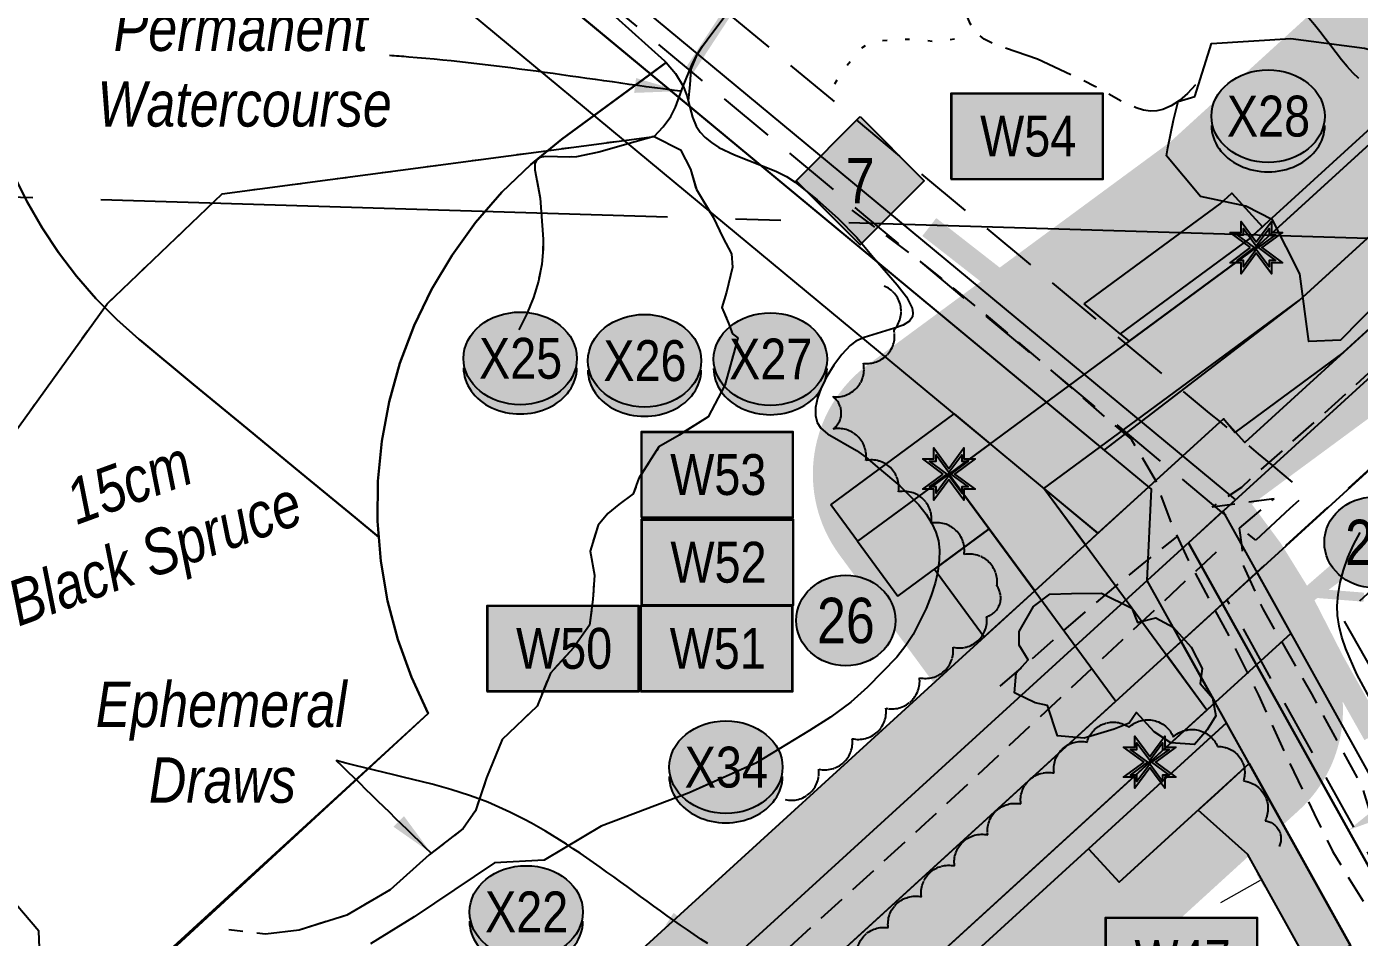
# Model space of a CAD drawing. Extents: x 355004 to 366534, y 6048595 to 6058688.
# Drawn here: x 359943.1 to 360236.9, y 6053470.9 to 6053671.5 of the extents above; entities that cross this region are included whole.
import ezdxf
from ezdxf.enums import TextEntityAlignment as Align

# ---------------------------------------------------------------- set-up
doc = ezdxf.new("R2010")
doc.units = 0
doc.header["$LTSCALE"] = 5
doc.header["$PDSIZE"] = 5
for name, pattern in [('0', [1, 1, 0]), ('foc-ACCESSROAD', [3.75, 2.5, -1.25]), ('foc-QUARTERLINE', [33, 25, -3, 2, -3]), ('foc-TOPO', [1, 0.2, -0.8]), ('foc-TOPO-ephemeral', [6.25, 3.125, -0.625, 0.625, -0.625, 0.625, -0.625]), ('foc-WHEELTRACKS', [2, 0.4, -1.6]), ('UG_PIPE', [1.875, 1.25, -0.625])]:
    doc.linetypes.add(name, pattern=pattern)
doc.layers.get('Defpoints').update_dxf_attribs({"color": 9})
doc.layers.add('AS-GENERAL', color=48, linetype='Continuous', lineweight=18)
doc.layers.add('C-RW-T', color=13, linetype='Continuous', lineweight=9)
for name, color, linetype in [('AS-PIPE-UG', 44, 'UG_PIPE'), ('AS-ROADS', 254, 'Continuous'), ('C-AR', 13, 'foc-ACCESSROAD'), ('C-RW', 13, 'Continuous'), ('L-MON', 1, 'Continuous'), ('L-QSEC', 8, 'foc-QUARTERLINE'), ('P-BORE', 7, 'Continuous'), ('P-BUFFER-H 30m', 51, 'Continuous'), ('P-CROSSINGS', 250, 'Continuous'), ('P-ELEVATION', 7, 'Continuous'), ('P-PROPOSED', 10, 'Continuous'), ('P-PROPOSED-H', 21, 'Continuous'), ('P-TEMP-BLOCKS', 250, 'Continuous'), ('P-TEMP-BLUE', 146, 'Continuous'), ('P-WORKAREA', 113, 'Continuous'), ('P-WORKAREA-H', 111, 'Continuous'), ('T-BUSH', 110, '0'), ('T-BUSH-T', 110, 'Continuous'), ('T-CREEK', 160, 'Continuous'), ('T-DRAW', 143, 'foc-TOPO-ephemeral'), ('T-LOW-AREA', 48, 'foc-TOPO'), ('T-WATER-P3', 160, 'foc-WHEELTRACKS'), ('T-WATER-T', 170, 'Continuous'), ('WETLAND', 143, 'Continuous'), ('WETLAND-T', 146, 'Continuous')]:
    doc.layers.add(name, color=color, linetype=linetype)
doc.layers.add('P-TEMP-BLUE-H', color=7, linetype='Continuous', true_color=0x99e6ff)
doc.styles.add('80', font='ARIALN.TTF', dxfattribs={"height": 10})
doc.styles.add('80CG', font='ARIALN.TTF', dxfattribs={"height": 10})
doc.styles.add('80L', font='ARIALN.TTF', dxfattribs={"height": 10})
doc.styles.add('80LS', font='ARIALNI.TTF', dxfattribs={"height": 10})
doc.styles.add('Crossing', font='ARIALN.TTF', dxfattribs={"height": 10})
doc.styles.add('foc-LtypeFont', font='ARIALN.TTF', dxfattribs={"height": 7.35})
doc.linetypes.add('foc-TOPO-flowdirection-NOLINE', pattern='A,0,[">",foc-LtypeFont,S=0.3,R=0,X=0,Y=-0.945],-20,[">",foc-LtypeFont,S=0.3,R=0,X=0,Y=-0.945],0', length=20)
doc.dimstyles.new('Compass 5 000', dxfattribs={"dimscale": 5, "dimtxt": 9, "dimasz": 2, "dimexe": 0.2, "dimexo": 0.0625, "dimgap": 0.5, "dimtad": 0, "dimtih": 1, "dimtoh": 1, "dimzin": 0, "dimdsep": 46, "dimtxsty": '80CG', "dimcen": 0.1, "dimse1": 1, "dimse2": 1, "dimclrd": 256, "dimclrt": 256, "dimaunit": 1, "dimadec": 4, "dimazin": 0, "dimtfac": 0.06, "dimtofl": 0, "dimtmove": 0, "dimatfit": 1, "dimfxl": 0.2, "dimtolj": 1, "dimtzin": 0, "dimlwd": -1, "dimarcsym": 0})

# ---------------------------------------------------------------- blocks, each defined once
blk = doc.blocks.new('*D414')
at = {"layer": 'C-RW-T', "transparency": 16777216}
for p, q in [((360243.25, 6053499.42), (360312.22, 6053538.58)), ((360312.22, 6053538.58), (360322.22, 6053538.58)), ((360215.02, 6053483.39), (360206.33, 6053478.45))]:
    blk.add_line(p, q, dxfattribs=at)
for points in [[(360242.43, 6053500.87), (360244.07, 6053497.97), (360234.55, 6053494.48)], [(360214.2, 6053484.84), (360215.85, 6053481.94), (360223.72, 6053488.33)]]:
    blk.add_solid(points, dxfattribs=at)
at = {"layer": 'Defpoints', "color": 0, "transparency": 16777216}
for p in [(360223.72, 6053488.33), (360252.38, 6053463.08), (360241.55, 6053456.93)]:
    blk.add_point(p, dxfattribs=at)
at = {"layer": 'C-RW-T', "transparency": 16777216, "insert": (360361.3, 6053538.58), "char_height": 10, "attachment_point": 5, "style": '80CG'}
blk.add_mtext('\\A1;CNRL\\P12.00 P/L R/W\\PPLA 091448', dxfattribs=at)
blk = doc.blocks.new('TEMP')
h = blk.add_hatch(color=255)
h.dxf.hatch_style = 1
h.paths.add_polyline_path([(0, 0.251), (-0.666, 1.152), (-0.666, 0.666), (-1.152, 0.666), (-0.251, 0), (-1.152, -0.666), (-0.666, -0.666), (-0.666, -1.152), (0, -0.251), (0.666, -1.152), (0.666, -0.666), (1.152, -0.666), (0.251, 0), (1.152, 0.666), (0.666, 0.666), (0.666, 1.152)])
h.paths.add_polyline_path([(0.566, 0.849), (0.566, 0.566), (0.849, 0.566), (0.083, 0), (0.849, -0.566), (0.566, -0.566), (0.566, -0.849), (0, -0.083), (-0.566, -0.849), (-0.566, -0.566), (-0.849, -0.566), (-0.083, 0), (-0.849, 0.566), (-0.566, 0.566), (-0.566, 0.849), (0, 0.083)], flags=16)
h = blk.add_hatch(color=1)
h.dxf.hatch_style = 1
h.paths.add_polyline_path([(0, 0.083), (-0.566, 0.849), (-0.566, 0.566), (-0.849, 0.566), (-0.083, 0), (-0.849, -0.566), (-0.566, -0.566), (-0.566, -0.849), (0, -0.083), (0.566, -0.849), (0.566, -0.566), (0.849, -0.566), (0.083, 0), (0.849, 0.566), (0.566, 0.566), (0.566, 0.849)])
at = {"color": 1}
for p, q in [((-0.083, 0), (0.083, 0)), ((0, 0.083), (0, -0.083))]:
    blk.add_line(p, q, dxfattribs=at)
at = {"color": 255, "flags": 128}
blk.add_lwpolyline([(-0.251, 0), (-1.152, 0.666), (-0.666, 0.666), (-0.666, 1.152), (0, 0.251), (0.666, 1.152), (0.666, 0.666), (1.152, 0.666), (0.251, 0), (1.152, -0.666), (0.666, -0.666), (0.666, -1.152), (0, -0.251), (-0.666, -1.152), (-0.666, -0.666), (-1.152, -0.666)], close=True, dxfattribs=at)
at = {"color": 1, "flags": 128}
blk.add_lwpolyline([(-0.083, 0), (-0.849, 0.566), (-0.566, 0.566), (-0.566, 0.849), (0, 0.083), (0.566, 0.849), (0.566, 0.566), (0.849, 0.566), (0.083, 0), (0.849, -0.566), (0.566, -0.566), (0.566, -0.849), (0, -0.083), (-0.566, -0.849), (-0.566, -0.566), (-0.849, -0.566)], close=True, dxfattribs=at)
blk = doc.blocks.new('Temp_Area5')
at = {"true_color": 0x99e6ff}
h = blk.add_hatch(color=141, dxfattribs=at)
h.dxf.hatch_style = 1
h.paths.add_polyline_path([(-16.83, -9.44), (16.33, -9.44), (16.33, 9.05), (-16.83, 9.05)])
at = {"color": 250}
for points in [[(-17.03, -9.64), (16.53, -9.64), (16.53, 9.25), (-17.03, 9.25)], [(-16.93, -9.54), (16.43, -9.54), (16.43, 9.15), (-16.93, 9.15)]]:
    blk.add_lwpolyline(points, close=True, dxfattribs=at)
at = {"color": 250, "style": '80L'}
blk.add_attdef('TEMPORARY', text='', height=9, dxfattribs=at).set_placement((0, -0.15), align=Align.MIDDLE_CENTER)
blk = doc.blocks.new('xing2')
h = blk.add_hatch(color=50)
h.dxf.hatch_style = 1
edge = h.paths.add_edge_path()
edge.add_ellipse((0, 0), major_axis=(-12.5, 0), ratio=0.816297, start_angle=0, end_angle=360)
h = blk.add_hatch(color=250)
h.dxf.hatch_style = 1
edge = h.paths.add_edge_path()
edge.add_ellipse((0, -2.05), major_axis=(-12.5, 0), ratio=0.816297, start_angle=0, end_angle=180)
edge.add_line((12.5, -2.05), (12.5, 0))
edge.add_ellipse((0, 0), major_axis=(-12.5, 0), ratio=0.816297, start_angle=0, end_angle=180, ccw=False)
edge.add_line((-12.5, 0), (-12.5, -2.05))
at = {"color": 250}
blk.add_ellipse((0, 0), major_axis=(-12.5, 0), ratio=0.816297, dxfattribs=at)
blk.add_ellipse((0, -2.05), major_axis=(-12.5, 0), ratio=0.816297, start_param=0, end_param=3.141593, dxfattribs=at)
at = {"color": 250, "style": 'Crossing'}
blk.add_attdef('CROSSING', text='', height=9, dxfattribs=at).set_placement((0.09, 0.02), align=Align.MIDDLE_CENTER)
at = {"color": 250, "style": 'Crossing', "flags": 1}
for tag, p in [('OWNER', (0.09, -12.49)), ('DESCRIPTION', (0.09, -25.77)), ('LOCATION', (0.09, -39.3)), ('DWG_REF', (0.09, -52.84))]:
    blk.add_attdef(tag, text='', height=9, dxfattribs=at).set_placement(p, align=Align.MIDDLE_CENTER)
blk = doc.blocks.new('*U557')
at = {"layer": 'P-ELEVATION'}
h = blk.add_hatch(color=111, dxfattribs=at)
h.dxf.hatch_style = 1
edge = h.paths.add_edge_path()
edge.add_ellipse((0, 0), major_axis=(-10.94, 0), ratio=0.913794, start_angle=0, end_angle=360)
at = {"layer": 'P-ELEVATION', "color": 7, "flags": 128}
blk.add_lwpolyline([(0, 0, 5, 0, 0), (-47.54, -38.05, 0, 0, 0)], format="xyseb", dxfattribs=at)
at = {"layer": 'P-ELEVATION', "color": 7}
blk.add_ellipse((0, 0), major_axis=(-10.94, 0), ratio=0.913794, dxfattribs=at)
at = {"layer": 'P-ELEVATION', "style": '80'}
blk.add_attdef('BEND', text='', height=10, dxfattribs=at).set_placement((0, 0), align=Align.MIDDLE_CENTER)
blk = doc.blocks.new('*U558')
at = {"layer": 'P-ELEVATION'}
h = blk.add_hatch(color=111, dxfattribs=at)
h.dxf.hatch_style = 1
edge = h.paths.add_edge_path()
edge.add_ellipse((0, 0), major_axis=(-10.94, 0), ratio=0.913794, start_angle=0, end_angle=360)
at = {"layer": 'P-ELEVATION', "color": 7, "flags": 128}
blk.add_lwpolyline([(0, 0, 5, 0, 0), (32.71, 31.06, 0, 0, 0)], format="xyseb", dxfattribs=at)
at = {"layer": 'P-ELEVATION', "color": 7}
blk.add_ellipse((0, 0), major_axis=(-10.94, 0), ratio=0.913794, dxfattribs=at)
at = {"layer": 'P-ELEVATION', "style": '80'}
blk.add_attdef('BEND', text='', height=10, dxfattribs=at).set_placement((0, 0), align=Align.MIDDLE_CENTER)
blk = doc.blocks.new('30M BUFFER DISP')
h = blk.add_hatch(color=70)
h.dxf.hatch_style = 1
h.paths.add_polyline_path([(0, 14.14), (14.14, 0), (0, -14.14), (-14.14, 0)])
blk.add_lwpolyline([(0, 14.14), (14.14, 0), (0, -14.14), (-14.14, 0)], close=True)
at = {"color": 235, "style": '80L'}
blk.add_attdef('DISURBANCE', text='', height=10, dxfattribs=at).set_placement((0, 0), align=Align.MIDDLE_CENTER)

msp = doc.modelspace()

# ---------------------------------------------------------------- hatches: boundary and pattern name
at = {"layer": 'P-BUFFER-H 30m'}
h = msp.add_hatch(color=256, dxfattribs=at)
h.dxf.hatch_style = 1
edge = h.paths.add_edge_path()
edge.add_line((360143.069, 6053526.88), (359951.046, 6053351.793))
edge.add_arc((359971.252, 6053329.632), 29.99, 132.35869, 161.1167)
edge.add_line((359942.876, 6053339.338), (359937.321, 6053323.097))
edge.add_line((359937.321, 6053323.097), (359592.181, 6053011.569))
edge.add_arc((359612.275, 6052989.307), 29.99, 132.06976, 183.19753)
edge.add_line((359582.332, 6052987.634), (359599.322, 6052683.515))
edge.add_line((359599.322, 6052683.515), (359596.231, 6052667.301))
edge.add_line((359596.231, 6052667.301), (359570.103, 6052530.209))
edge.add_line((359570.103, 6052530.209), (359561.718, 6052512.862))
edge.add_arc((359588.718, 6052499.81), 29.99, 154.2, 169.19794)
edge.add_line((359559.26, 6052505.431), (359520.794, 6052303.826))
edge.add_line((359520.794, 6052303.826), (359488.527, 6052200.413))
edge.add_arc((359517.156, 6052191.48), 29.99, 162.67106, 207.67106)
edge.add_line((359490.596, 6052177.553), (359491.392, 6052176.034))
edge.add_line((359491.392, 6052176.034), (359484.801, 6052154.909))
edge.add_line((359484.801, 6052154.909), (359480.575, 6052144.748))
edge.add_arc((359508.266, 6052133.232), 29.99, 157.4183, 162.05011)
edge.add_line((359479.736, 6052142.475), (359459.107, 6052078.797))
edge.add_line((359459.107, 6052078.797), (359420.237, 6052091.39))
edge.add_arc((359410.994, 6052062.859), 29.99, 72.05011, 109.95102)
edge.add_line((359400.761, 6052091.049), (359345.133, 6052070.856))
edge.add_arc((359355.366, 6052042.666), 29.99, 109.95102, 125.22263)
edge.add_line((359338.069, 6052067.165), (359259.654, 6052011.803))
edge.add_arc((359276.951, 6051987.304), 29.99, 125.22263, 137.4931)
edge.add_line((359254.842, 6052007.568), (359223.901, 6051973.809))
edge.add_line((359223.901, 6051973.809), (359143.115, 6051914.277))
edge.add_line((359143.115, 6051914.277), (359101.159, 6051900.867))
edge.add_line((359101.159, 6051900.867), (358953.961, 6051913.11))
edge.add_arc((358951.475, 6051883.223), 29.99, 85.24557, 90.55285)
edge.add_line((358951.186, 6051913.212), (358748.976, 6051911.26))
edge.add_line((358748.976, 6051911.26), (358742.176, 6051911.807))
edge.add_arc((358739.773, 6051881.913), 29.99, 85.40459, 85.5615)
edge.add_line((358742.094, 6051911.813), (358649.737, 6051918.982))
edge.add_line((358649.737, 6051918.982), (358486.278, 6051962.477))
edge.add_arc((358478.567, 6051933.495), 29.99, 75.0996, 88.59876)
edge.add_line((358479.3, 6051963.476), (358398.838, 6051965.444))
edge.add_arc((358398.105, 6051935.463), 29.99, 88.59876, 95.08604)
edge.add_line((358395.446, 6051965.335), (358160.468, 6051944.422))
edge.add_arc((358163.127, 6051914.55), 29.99, 95.08604, 105.50396)
edge.add_line((358155.111, 6051943.448), (358058.797, 6051916.731))
edge.add_arc((358066.813, 6051887.832), 29.99, 105.50396, 177.63192)
edge.add_line((358036.849, 6051889.071), (358035.733, 6051862.096))
edge.add_line((358035.733, 6051862.096), (357976.043, 6051864.565))
edge.add_arc((357974.804, 6051834.601), 29.99, 87.63192, 101.513)
edge.add_line((357968.818, 6051863.987), (357901.161, 6051850.206))
edge.add_arc((357907.147, 6051820.82), 29.99, 101.513, 115.72007)
edge.add_line((357894.132, 6051847.838), (357813.556, 6051809.025))
edge.add_arc((357826.571, 6051782.007), 29.99, 115.72007, 124.69389)
edge.add_line((357809.501, 6051806.664), (357673.279, 6051712.361))
edge.add_line((357673.279, 6051712.361), (357603.77, 6051671.451))
edge.add_line((357603.77, 6051671.451), (357573.233, 6051723.335))
edge.add_arc((357547.387, 6051708.123), 29.99, 30.4797, 124.6658)
edge.add_line((357530.329, 6051732.79), (357511.695, 6051719.903))
edge.add_line((357511.695, 6051719.903), (357462.202, 6051691.819))
edge.add_arc((357477.003, 6051665.736), 29.99, 119.57234, 284.12419)
edge.add_line((357484.321, 6051636.653), (357530.426, 6051648.254))
edge.add_line((357530.426, 6051648.254), (357561.974, 6051594.652))
edge.add_arc((357587.82, 6051609.864), 29.99, 210.4797, 300.4797)
edge.add_line((357603.032, 6051584.019), (357712.735, 6051648.587))
edge.add_arc((357697.523, 6051674.432), 29.99, 300.4797, 304.69389)
edge.add_line((357714.594, 6051649.775), (357849.274, 6051743.01))
edge.add_line((357849.274, 6051743.01), (357921.618, 6051777.859))
edge.add_line((357921.618, 6051777.859), (357978.416, 6051789.428))
edge.add_line((357978.416, 6051789.428), (358077.582, 6051785.327))
edge.add_arc((358078.821, 6051815.291), 29.99, 267.63192, 357.63192)
edge.add_line((358108.785, 6051814.052), (358110.406, 6051853.241))
edge.add_line((358110.406, 6051853.241), (358171.2, 6051870.106))
edge.add_line((358171.2, 6051870.106), (358399.554, 6051890.429))
edge.add_line((358399.554, 6051890.429), (358472.144, 6051888.654))
edge.add_line((358472.144, 6051888.654), (358634.438, 6051845.469))
edge.add_arc((358642.15, 6051874.451), 29.99, 255.0996, 265.5615)
edge.add_line((358639.829, 6051844.551), (358736.23, 6051837.068))
edge.add_line((358736.23, 6051837.068), (358744.985, 6051836.364))
edge.add_arc((358747.388, 6051866.258), 29.99, 265.40459, 270.55285)
edge.add_line((358747.677, 6051836.269), (358949.824, 6051838.22))
edge.add_line((358949.824, 6051838.22), (359103.853, 6051825.409))
edge.add_arc((359106.339, 6051855.296), 29.99, 265.24557, 287.72493)
edge.add_line((359115.469, 6051826.73), (359172.981, 6051845.112))
edge.add_arc((359163.851, 6051873.678), 29.99, 287.72493, 306.38676)
edge.add_line((359181.642, 6051849.535), (359271.899, 6051916.046))
edge.add_arc((359254.108, 6051940.189), 29.99, 306.38676, 317.4931)
edge.add_line((359276.216, 6051919.925), (359306.846, 6051953.344))
edge.add_line((359306.846, 6051953.344), (359376.384, 6052002.439))
edge.add_line((359376.384, 6052002.439), (359411.825, 6052015.304))
edge.add_line((359411.825, 6052015.304), (359478.796, 6051993.608))
edge.add_arc((359488.039, 6052022.138), 29.99, 252.05011, 342.05011)
edge.add_line((359516.569, 6052012.896), (359550.5, 6052117.638))
edge.add_line((359550.5, 6052117.638), (359554.82, 6052128.024))
edge.add_arc((359527.129, 6052139.541), 29.99, 337.4183, 342.67106)
edge.add_line((359555.758, 6052130.608), (359568.514, 6052171.49))
edge.add_arc((359539.885, 6052180.422), 29.99, 342.67106, 387.67106)
edge.add_line((359566.445, 6052194.35), (359565.649, 6052195.869))
edge.add_line((359565.649, 6052195.869), (359593.13, 6052283.943))
edge.add_arc((359564.501, 6052292.876), 29.99, 342.67106, 349.19794)
edge.add_line((359593.96, 6052287.255), (359631.796, 6052485.562))
edge.add_line((359631.796, 6052485.562), (359640.184, 6052502.913))
edge.add_arc((359613.183, 6052515.965), 29.99, 334.2, 349.20943)
edge.add_line((359642.643, 6052510.35), (359669.874, 6052653.229))
edge.add_line((359669.874, 6052653.229), (359681.365, 6052713.523))
edge.add_arc((359651.906, 6052719.138), 29.99, 349.20943, 410.11223)
edge.add_line((359671.138, 6052742.149), (359658.39, 6052970.331))
edge.add_line((359658.39, 6052970.331), (359996.208, 6053275.249))
edge.add_arc((359976.113, 6053297.512), 29.99, 312.06976, 341.1167)
edge.add_line((360004.489, 6053287.806), (360010.084, 6053304.161))
edge.add_line((360010.084, 6053304.161), (360223.514, 6053498.768))
edge.add_arc((360203.308, 6053520.929), 29.99, 312.35869, 396.35577)
edge.add_line((360227.46, 6053538.707), (360209.308, 6053563.367))
edge.add_line((360209.308, 6053563.367), (360241.485, 6053587.052))
edge.add_arc((360223.707, 6053611.204), 29.99, 306.35577, 312.36171)
edge.add_line((360243.915, 6053589.044), (360505.067, 6053827.19))
edge.add_line((360505.067, 6053827.19), (360518.528, 6053824.518))
edge.add_arc((360524.366, 6053853.934), 29.99, 258.77433, 299.11471)
edge.add_line((360538.958, 6053827.734), (360729.478, 6053933.84))
edge.add_line((360729.478, 6053933.84), (360791.055, 6053933.884))
edge.add_line((360791.055, 6053933.884), (361006.084, 6053896.718))
edge.add_arc((361011.192, 6053926.27), 29.99, 260.19377, 265.12042)
edge.add_line((361008.641, 6053896.389), (361094.666, 6053889.044))
edge.add_arc((361097.217, 6053918.926), 29.99, 265.12042, 286.95932)
edge.add_line((361105.965, 6053890.24), (361126.143, 6053896.393))
edge.add_line((361126.143, 6053896.393), (361168.273, 6053892.797))
edge.add_arc((361170.824, 6053922.678), 29.99, 265.12042, 320.52817)
edge.add_line((361193.974, 6053903.613), (361197.832, 6053908.297))
edge.add_arc((361174.681, 6053927.362), 29.99, 320.52817, 445.12042)
edge.add_line((361177.232, 6053957.243), (361016.947, 6053970.927))
edge.add_line((361016.947, 6053970.927), (360800.006, 6054008.424))
edge.add_arc((360794.898, 6053978.872), 29.99, 80.19377, 90.0412)
edge.add_line((360794.876, 6054008.862), (360717.759, 6054008.806))
edge.add_arc((360717.781, 6053978.816), 29.99, 90.0412, 119.11471)
edge.add_line((360703.189, 6054005.017), (360516.915, 6053901.276))
edge.add_line((360516.915, 6053901.276), (360497.38, 6053905.153))
edge.add_arc((360491.542, 6053875.736), 29.99, 78.77433, 132.36171)
edge.add_line((360471.335, 6053897.896), (360195.14, 6053646.034))
edge.add_line((360195.14, 6053646.034), (360128.635, 6053597.081))
edge.add_arc((360146.413, 6053572.929), 29.99, 126.35577, 216.35577)
edge.add_line((360122.26, 6053555.151), (360143.069, 6053526.88))
at = {"layer": 'P-PROPOSED-H'}
h = msp.add_hatch(color=256, dxfattribs=at)
h.dxf.hatch_style = 1
h.paths.add_polyline_path([(360183.228, 6053522.913), (359971.252, 6053329.632), (359963.183, 6053306.04), (359612.275, 6052989.307), (359629.47, 6052681.514), (359625.691, 6052661.687), (359598.823, 6052520.713), (359588.718, 6052499.81), (359549.932, 6052296.526), (359517.156, 6052191.48), (359523.721, 6052178.96), (359513.02, 6052144.664), (359508.266, 6052133.232), (359478.395, 6052041.025), (359410.994, 6052062.859), (359355.366, 6052042.666), (359276.951, 6051987.304), (359244.039, 6051951.396), (359156.939, 6051887.211), (359104.612, 6051870.486), (358951.475, 6051883.223), (358747.917, 6051881.259), (358739.773, 6051881.913), (358644.679, 6051889.295), (358478.567, 6051933.495), (358398.105, 6051935.463), (358163.127, 6051914.55), (358066.813, 6051887.832), (358064.458, 6051830.893), (357974.804, 6051834.601), (357907.147, 6051820.82), (357826.571, 6051782.007), (357689.442, 6051687.075), (357593.137, 6051630.393), (357547.387, 6051708.123), (357527.656, 6051694.479), (357477.003, 6051665.736), (357528.584, 6051678.715), (357542.475, 6051686.907), (357587.82, 6051609.864), (357697.523, 6051674.432), (357834.139, 6051769.008), (357911.97, 6051806.499), (357976.008, 6051819.543), (358078.821, 6051815.291), (358081.344, 6051876.302), (358165.818, 6051899.735), (358398.588, 6051920.452), (358476.426, 6051918.548), (358642.15, 6051874.451), (358738.592, 6051866.965), (358747.388, 6051866.258), (358950.925, 6051868.222), (359106.339, 6051855.296), (359163.851, 6051873.678), (359254.108, 6051940.189), (359286.916, 6051975.984), (359362.372, 6052029.257), (359411.271, 6052047.008), (359488.039, 6052022.138), (359522.344, 6052128.034), (359527.129, 6052139.541), (359539.885, 6052180.422), (359533.32, 6052192.943), (359564.501, 6052292.876), (359603.077, 6052495.061), (359613.183, 6052515.965), (359640.414, 6052658.844), (359651.906, 6052719.138), (359642.024, 6052725.618), (359627.647, 6052982.982), (359976.113, 6053297.512), (359984.196, 6053321.142), (360203.308, 6053520.929), (360167.378, 6053569.742), (360223.707, 6053611.204), (360496.051, 6053859.554), (360524.366, 6053853.934), (360721.68, 6053963.824), (360793.617, 6053963.876), (361011.192, 6053926.27), (361097.217, 6053918.926), (361122.929, 6053926.767), (361170.824, 6053922.678), (361174.681, 6053927.362), (361013.11, 6053941.156), (360794.898, 6053978.872), (360717.781, 6053978.816), (360521.883, 6053869.715), (360491.542, 6053875.736), (360214.185, 6053622.814), (360146.413, 6053572.929)])
at = {"layer": 'P-TEMP-BLUE-H'}
h = msp.add_hatch(color=256, dxfattribs=at)
h.dxf.hatch_style = 1
h.paths.add_polyline_path([(360186.178, 6053602.199), (360214.185, 6053622.814), (360491.542, 6053875.736), (360521.883, 6053869.715), (360717.781, 6053978.816), (360794.898, 6053978.872), (361013.11, 6053941.156), (361091.236, 6053934.486), (361091.312, 6053936.988), (361013.43, 6053943.636), (360795.111, 6053981.371), (360717.131, 6053981.315), (360521.469, 6053872.345), (360490.791, 6053878.434), (360212.598, 6053624.749), (360184.195, 6053603.843)])
h = msp.add_hatch(color=256, dxfattribs=at)
h.dxf.hatch_style = 1
h.paths.add_polyline_path([(360176.262, 6053610.416), (360206.249, 6053632.489), (360208.789, 6053634.805), (360215.524, 6053627.418), (360212.598, 6053624.749), (360184.195, 6053603.843)])
h = msp.add_hatch(color=256, dxfattribs=at)
h.dxf.hatch_style = 1
h.paths.add_polyline_path([(360120.36, 6053566.165), (360147.546, 6053586.176), (360155.479, 6053579.602), (360126.286, 6053558.114)])
h = msp.add_hatch(color=256, dxfattribs=at)
h.dxf.hatch_style = 1
h.paths.add_polyline_path([(360135.175, 6053546.038), (360155.302, 6053560.853), (360146.413, 6053572.929), (360126.286, 6053558.114)])
h = msp.add_hatch(color=256, dxfattribs=at)
h.dxf.hatch_style = 1
h.paths.add_polyline_path([(360167.378, 6053569.742), (360179.285, 6053559.893), (360176.504, 6053557.343)])
h = msp.add_hatch(color=256, dxfattribs=at)
h.dxf.hatch_style = 1
h.paths.add_polyline_path([(360154.219, 6053537.028), (360165.361, 6053547.186), (360155.302, 6053560.853), (360143.225, 6053551.964)])
h = msp.add_hatch(color=256, dxfattribs=at)
h.dxf.hatch_style = 1
h.paths.add_polyline_path([(360203.308, 6053520.929), (360194.37, 6053533.071), (360197.633, 6053536.047), (360205.126, 6053522.586)])
h = msp.add_hatch(color=256, dxfattribs=at)
h.dxf.hatch_style = 1
h.paths.add_polyline_path([(359955.224, 6053271.924), (359980.424, 6053294.669), (359988.511, 6053318.311), (360207.623, 6053518.099), (360205.126, 6053522.586), (359984.196, 6053321.142), (359976.113, 6053297.512), (359951.875, 6053275.634)])
h = msp.add_hatch(color=256, dxfattribs=at)
h.dxf.hatch_style = 1
h.paths.add_polyline_path([(360177.205, 6053490.364), (360183.941, 6053482.977), (360212.618, 6053509.125), (360207.623, 6053518.099)], flags=17)
h = msp.add_hatch(color=256, dxfattribs=at)
h.dxf.hatch_style = 1
h.paths.add_polyline_path([(360234.937, 6053469.03), (360226.203, 6053464.168), (360212.322, 6053489.104), (360201.336, 6053498.838), (360205.029, 6053502.206), (360212.618, 6053509.125)])
at = {"layer": 'P-WORKAREA-H'}
h = msp.add_hatch(color=256, dxfattribs=at)
h.dxf.hatch_style = 1
h.paths.add_polyline_path([(360197.633, 6053536.047), (360214.329, 6053551.27), (360221.821, 6053537.811), (360205.126, 6053522.586)])

# ---------------------------------------------------------------- linework, layer by layer
at = {"layer": 'AS-GENERAL', "const_width": 1.999, "flags": 128}
for points in [[(360097.497, 6053674.497), (360089.264, 6053661.942)], [(360214.701, 6053547.648), (360237.899, 6053545.8)]]:
    msp.add_lwpolyline(points, dxfattribs=at)
at = {"layer": 'AS-PIPE-UG', "flags": 128}
for points in [[(360210.484, 6053561.009), (360218.115, 6053567.479), (360204.431, 6053565.619), (360210.964, 6053570.068), (360231.606, 6053588.482), (360243.128, 6053598.948), (360292.447, 6053642.846), (360342.341, 6053688.491), (360372.2, 6053715.513), (360440.418, 6053777.85), (360476.711, 6053812.601), (360491.192, 6053827.592), (360498.106, 6053831.627), (360503.668, 6053834.022), (360512.867, 6053834.864), (360524.507, 6053835.272), (360529.475, 6053835.791), (360536.537, 6053836.435), (360544.587, 6053839.138), (360589.733, 6053863.475), (360638.263, 6053890.034), (360700.223, 6053925.966), (360721.967, 6053937.032), (360725.342, 6053938.611), (360733.595, 6053940.869), (360745.211, 6053942.035), (360767.912, 6053942.661), (360787.389, 6053942.117), (360791.573, 6053941.735), (360795.612, 6053941.051), (360801.819, 6053939.974), (360846.183, 6053930.825), (360927.787, 6053916.567), (360985.763, 6053906.209), (361007.076, 6053903.226), (361084.125, 6053896.597), (361092.295, 6053897.274), (361101.326, 6053899.502), (361110.755, 6053902.779), (361117.878, 6053905.575), (361127.556, 6053906.352), (361139.066, 6053905.706), (361153.628, 6053904.313), (361159.887, 6053903.784)], [(360124.996, 6053631.083), (360139.988, 6053619.885), (360154.589, 6053608.009), (360168.066, 6053596.559), (360173.844, 6053591.573), (360181.203, 6053585.127), (360186.608, 6053580.582), (360191.919, 6053571.652), (360195.174, 6053562.68), (360199.159, 6053553.969), (360208.727, 6053536.133), (360214.644, 6053524.212), (360220.618, 6053511.153), (360226.958, 6053498.034), (360230.984, 6053489.86), (360240.373, 6053474.464), (360246.912, 6053463.665), (360253.606, 6053452.198), (360237.537, 6053504.07), (360226.407, 6053524.48), (360215.689, 6053543.22), (360211.442, 6053552.611), (360211.08, 6053556.81), (360210.484, 6053561.009)], [(360157.695, 6053526.194), (360166.735, 6053533.941), (360172.294, 6053538.897), (360178.231, 6053544.051), (360188.183, 6053552.352), (360196.936, 6053559.344)], [(360205.355, 6053555.685), (360184.604, 6053536.319), (360141.208, 6053495.896), (360103.687, 6053461.822), (360044.175, 6053406.814), (360000.163, 6053367.285), (359954.182, 6053324.772), (359928.184, 6053302.565)]]:
    msp.add_lwpolyline(points, dxfattribs=at)
at = {"layer": 'AS-ROADS', "const_width": 5, "flags": 128}
msp.add_lwpolyline([(360142.091, 6053627.353), (360165.219, 6053609.333), (360192.824, 6053585.192), (360207.622, 6053569.612), (360217.535, 6053556.241), (360223.192, 6053547.102), (360231.172, 6053531.529), (360240.209, 6053515.535)], dxfattribs=at)
at = {"layer": 'C-AR', "flags": 128}
for points in [[(360790.249, 6053926.314), (361006.155, 6053888.884), (361090.189, 6053881.237), (361090.007, 6053875.231), (361088.788, 6053861.288), (361003.744, 6053868.717), (360788.664, 6053905.892), (360736.756, 6053905.854), (360636.08, 6053849.793), (360605.374, 6053832.695), (360533.969, 6053792.917), (360513.482, 6053796.983), (360321.975, 6053622.359), (360240.419, 6053548.103), (360233.057, 6053541.373), (360313.75, 6053398.831), (360267.988, 6053357.315), (360258.455, 6053371.835), (360256.88, 6053374.235), (360286.201, 6053400.836), (360288.427, 6053402.855), (360287.095, 6053405.198), (360277.892, 6053419.258), (360210.439, 6053540.452), (360207.726, 6053545.241), (360213.133, 6053550.218), (360215.258, 6053552.173), (360287.951, 6053618.673), (360507.471, 6053818.559), (360530.658, 6053813.957), (360606.091, 6053855.981), (360636.796, 6053873.077), (360731.446, 6053926.158), (360790.249, 6053926.314)], [(360221.611, 6053565.302), (360214.063, 6053558.356), (360208.094, 6053563.311), (360206.62, 6053564.533), (360194.979, 6053574.197), (360128.119, 6053629.687), (360047.451, 6053696.653), (360040.454, 6053837.336), (360043.344, 6053837.5), (360055.43, 6053838.189), (360062.054, 6053704.032), (360152.47, 6053628.945), (360203.822, 6053586.311), (360206.227, 6053584.432), (360211.635, 6053579.902), (360214.622, 6053577.4), (360217.809, 6053574.73), (360219.371, 6053573.423), (360225.192, 6053568.598), (360221.611, 6053565.302)]]:
    msp.add_lwpolyline(points, close=True, dxfattribs=at)
at = {"layer": 'C-RW'}
for points in [[(359702.492, 6053899.705), (359801.668, 6053872.611), (359941.004, 6053834.547), (359941.259, 6053830.074), (360034.033, 6053835.342), (360041.062, 6053693.927), (360180.675, 6053578.201), (360223.637, 6053611.157), (360496.051, 6053859.554), (360524.366, 6053853.934), (360721.68, 6053963.824)], [(360725.579, 6053948.832), (360526.85, 6053838.154), (360500.559, 6053843.372), (360233.277, 6053599.626), (360209.459, 6053582.08), (360206.925, 6053585.075), (360190.456, 6053570.063), (360179.285, 6053559.893), (360156.589, 6053578.688), (360097.039, 6053628.05), (360026.945, 6053686.152), (360019.346, 6053819.025), (359938.969, 6053814.427), (359801.033, 6053852.098), (359701.857, 6053879.184)], [(359617.411, 6052682.314), (359599.978, 6052994.367), (359955.145, 6053314.945), (360507.472, 6053818.559), (360530.658, 6053813.957), (360731.557, 6053925.844), (360790.372, 6053925.886), (361006.333, 6053888.559), (361177.749, 6053873.925), (361179.032, 6053888.865), (361008.251, 6053903.445), (360791.653, 6053940.882), (360727.658, 6053940.836), (360528.175, 6053829.738), (360502.963, 6053834.741), (360190.149, 6053549.491), (359945.084, 6053326.092), (359584.606, 6053000.692), (359602.336, 6052683.315)]]:
    msp.add_lwpolyline(points, dxfattribs=at)
at = {"layer": 'C-RW', "flags": 128}
msp.add_lwpolyline([(360725.579, 6053948.832), (360526.85, 6053838.154), (360500.559, 6053843.372), (360211.635, 6053579.902), (360206.922, 6053585.072), (360190.469, 6053570.074), (359935.007, 6053337.196), (359926.132, 6053329.185), (359936.179, 6053318.054), (359946.24, 6053306.907), (359599.978, 6052994.367), (359617.411, 6052682.314)], dxfattribs=at)
for points in [[(360209.593, 6053567.216), (360199.256, 6053557.794), (360276.889, 6053418.328), (360273.872, 6053403.558), (360248.048, 6053382.471), (360206.88, 6053326.212), (360197.199, 6053333.296), (360239.272, 6053390.793), (360262.974, 6053410.147), (360264.247, 6053416.376), (360190.149, 6053549.491), (360191.082, 6053569.573), (360041.294, 6053693.699), (360033.142, 6053836.489), (359990.429, 6053896.09), (359998.555, 6053901.913), (360042.957, 6053839.954), (360051.026, 6053698.617)], [(360199.256, 6053557.794), (360206.846, 6053564.713), (360287.425, 6053419.955), (360282.953, 6053398.068), (360255.36, 6053375.536), (360214.947, 6053320.309), (360206.88, 6053326.212), (360248.048, 6053382.471), (360273.872, 6053403.558), (360276.889, 6053418.328)]]:
    msp.add_lwpolyline(points, close=True, dxfattribs=at)
at = {"layer": 'L-QSEC'}
msp.add_line((359794.524, 6053638.421), (360598.067, 6053613.952), dxfattribs=at)
at = {"layer": 'P-PROPOSED', "flags": 128}
for points in [[(360717.781, 6053978.816), (360521.883, 6053869.715), (360491.542, 6053875.736), (360214.185, 6053622.814), (360146.413, 6053572.929), (360183.228, 6053522.913), (360183.228, 6053522.913), (359971.252, 6053329.632), (359963.183, 6053306.04), (359612.275, 6052989.307), (359629.47, 6052681.514)], [(359642.024, 6052725.618), (359627.647, 6052982.982), (359976.113, 6053297.512), (359984.196, 6053321.142), (360203.308, 6053520.929), (360167.378, 6053569.742), (360223.707, 6053611.204), (360496.051, 6053859.554), (360524.366, 6053853.934), (360721.68, 6053963.824)]]:
    msp.add_lwpolyline(points, dxfattribs=at)
at = {"layer": 'P-TEMP-BLUE', "flags": 128}
for points in [[(360186.178, 6053602.199), (360214.185, 6053622.814), (360491.542, 6053875.736), (360521.883, 6053869.715), (360717.781, 6053978.816), (360794.898, 6053978.872), (361013.11, 6053941.156), (361091.236, 6053934.486), (361091.312, 6053936.988), (361013.43, 6053943.636), (360795.111, 6053981.371), (360717.131, 6053981.315), (360521.469, 6053872.345), (360490.791, 6053878.434), (360212.598, 6053624.749), (360184.195, 6053603.843)], [(360176.262, 6053610.416), (360206.249, 6053632.489), (360208.789, 6053634.805), (360215.524, 6053627.418), (360212.598, 6053624.749), (360184.195, 6053603.843)], [(360120.36, 6053566.165), (360147.546, 6053586.176), (360155.479, 6053579.602), (360126.286, 6053558.114)], [(360135.175, 6053546.038), (360155.302, 6053560.853), (360146.413, 6053572.929), (360126.286, 6053558.114)], [(360167.378, 6053569.742), (360179.285, 6053559.893), (360176.504, 6053557.343)], [(360154.219, 6053537.028), (360165.361, 6053547.186), (360155.302, 6053560.853), (360143.225, 6053551.964)], [(360203.308, 6053520.929), (360203.308, 6053520.929), (360194.37, 6053533.071), (360197.633, 6053536.047), (360205.126, 6053522.586)], [(359955.224, 6053271.924), (359980.424, 6053294.669), (359988.511, 6053318.311), (360207.623, 6053518.099), (360205.126, 6053522.586), (359984.196, 6053321.142), (359976.113, 6053297.512), (359951.875, 6053275.634)], [(360177.205, 6053490.364), (360183.941, 6053482.977), (360212.618, 6053509.125), (360207.623, 6053518.099)], [(360234.937, 6053469.03), (360226.203, 6053464.168), (360212.322, 6053489.104), (360201.336, 6053498.838), (360205.029, 6053502.206), (360212.618, 6053509.125)]]:
    msp.add_lwpolyline(points, close=True, dxfattribs=at)
msp.add_lwpolyline([(360205.029, 6053502.206), (360201.336, 6053498.838)], dxfattribs=at)
at = {"layer": 'P-WORKAREA', "flags": 128}
msp.add_lwpolyline([(360197.633, 6053536.047), (360214.329, 6053551.27), (360221.821, 6053537.811), (360205.126, 6053522.586)], close=True, dxfattribs=at)
at = {"layer": 'T-BUSH', "flags": 128}
for points in [[(360110.302, 6053501.195, 0.5205671), (360117.708, 6053507.909, 0.5205671), (360125.114, 6053514.623, 0.5205671), (360132.52, 6053521.338, 0.5205671), (360139.927, 6053528.052, 0.5205671), (360147.333, 6053534.766, 0.5205671), (360154.739, 6053541.48, 0.5205671), (360156.977, 6053548.265, 0.5205671), (360149.756, 6053555.179, 0.5205671), (360142.536, 6053562.092, 0.5205671), (360135.315, 6053569.006, 0.5205671), (360128.095, 6053575.92, 0.5205671), (360120.874, 6053582.833, 0.5205671), (360120.797, 6053589.978, 0.5205671), (360127.555, 6053597.344, 0.5205671), (360134.313, 6053604.711, 0.5205671), (360132.123, 6053614.355, 0.5205671)], [(360163.788, 6053418.985, -0.5205671), (360164.932, 6053428.916, -0.5205671), (360165.725, 6053438.768, -0.5205671), (360160.436, 6053447.251, -0.5205671), (360153.653, 6053454.479, -0.5205671), (360146.19, 6053460.932, -0.5205671), (360137.63, 6053455.769, -0.5205671), (360130.019, 6053456.92, -0.5205671), (360126.188, 6053466.027, -0.5205671), (360133.043, 6053472.961, -0.5205671), (360140.352, 6053479.78, -0.5205671), (360147.661, 6053486.6, -0.5205671), (360154.97, 6053493.42, -0.5205671), (360162.279, 6053500.24, -0.5205671), (360169.589, 6053507.06, -0.5205671), (360176.898, 6053513.88, -0.5205671), (360186.134, 6053517.157, -0.5205671), (360195.9, 6053515.021, -0.5205671), (360205.666, 6053512.885, -0.5205671), (360211.348, 6053505.311, -0.5205671), (360216.122, 6053496.528, -0.5205671), (360219.205, 6053490.855, -0.5205671)]]:
    msp.add_lwpolyline(points, format="xyb", dxfattribs=at)
at = {"layer": 'T-CREEK'}
msp.add_lwpolyline([(360081.435, 6053647.333), (360083.449, 6053649.399), (360085.122, 6053651.672), (360086.164, 6053653.75), (360087.848, 6053658.382), (360089.636, 6053662.877), (360090.769, 6053665.18), (360092.085, 6053667.223), (360094.155, 6053669.985), (360097.497, 6053674.497)], dxfattribs=at)
at = {"layer": 'T-CREEK', "linetype": 'foc-TOPO-flowdirection-NOLINE', "flags": 128}
msp.add_lwpolyline([(359922.76, 6053530.659), (359939.733, 6053581.133), (359960.796, 6053610.458), (359986.208, 6053634.664), (360081.435, 6053647.333)], dxfattribs=at)
at = {"layer": 'T-DRAW', "flags": 128}
for points in [[(360200.773, 6053658.681), (360199.049, 6053656.794), (360197.273, 6053655.256), (360195.444, 6053654.068), (360193.562, 6053653.228), (360192.271, 6053652.929), (360190.872, 6053652.895), (360189.352, 6053653.126), (360187.683, 6053653.625), (360184.717, 6053654.947), (360178.62, 6053658.329), (360176.112, 6053659.553), (360165.917, 6053664.319), (360156.347, 6053667.639), (360154.182, 6053668.765), (360152.519, 6053670.08), (360151.769, 6053670.998), (360151.098, 6053672.196), (360148.758, 6053677.99), (360147.975, 6053679.17), (360147.073, 6053680.048), (360144.091, 6053681.777), (360141.565, 6053683.783)], [(360200.773, 6053658.681), (360199.049, 6053656.794), (360197.273, 6053655.256), (360195.444, 6053654.068), (360193.562, 6053653.228), (360192.271, 6053652.929), (360190.872, 6053652.895), (360189.352, 6053653.126), (360187.683, 6053653.625), (360184.717, 6053654.947), (360178.62, 6053658.329), (360176.112, 6053659.553), (360165.917, 6053664.319), (360156.347, 6053667.639), (360154.182, 6053668.765), (360152.519, 6053670.08), (360151.769, 6053670.998), (360151.098, 6053672.196), (360148.758, 6053677.99), (360147.975, 6053679.17), (360147.073, 6053680.048), (360144.091, 6053681.777), (360141.565, 6053683.783)], [(360081.435, 6053647.333), (360087.233, 6053644.345), (360089.407, 6053640.07), (360090.732, 6053635.599), (360094.453, 6053629.502), (360096.594, 6053625.034), (360098.494, 6053621.422), (360098.721, 6053618.48), (360097.368, 6053612.978), (360096.333, 6053609.649), (360097.85, 6053606.162), (360098.708, 6053603.814), (360099.876, 6053602.969), (360098.97, 6053599.652), (360097.045, 6053592.475), (360093.312, 6053585.516), (360086.91, 6053581.514), (360082.491, 6053578.917), (360078.081, 6053572.052), (360076.833, 6053568.534), (360073.642, 6053566.196), (360071.227, 6053564.218), (360069.053, 6053561.684), (360067.308, 6053555.906), (360068.244, 6053550.653), (360067.919, 6053545.294), (360067.202, 6053539.657), (360063.659, 6053534.641), (360058.553, 6053529.054), (360055.601, 6053521.774), (360047.946, 6053514.431), (360044.466, 6053506.011), (360042.04, 6053498.746), (360039.344, 6053494.807), (360031.79, 6053489.036), (360023.192, 6053481.335), (360013.661, 6053475.744), (360003.163, 6053472.444), (359995.774, 6053471.527), (359985.853, 6053472.745)], [(360081.435, 6053647.333), (360077.259, 6053646.127), (360069.24, 6053643.87), (360064.297, 6053642.85), (360062.657, 6053642.757), (360057.516, 6053642.916), (360056.259, 6053642.656), (360055.487, 6053642.114), (360055.127, 6053641.243), (360055.11, 6053639.959), (360056.328, 6053633.744), (360056.959, 6053624.701), (360056.919, 6053621.756), (360056.653, 6053619.145), (360055.91, 6053615.456), (360054.823, 6053611.821), (360053.393, 6053608.239), (360051.619, 6053604.713)]]:
    msp.add_lwpolyline(points, dxfattribs=at)
at = {"layer": 'T-DRAW', "linetype": 'foc-TOPO-flowdirection-NOLINE', "flags": 128}
for points in [[(360081.435, 6053647.333), (360087.233, 6053644.345), (360089.407, 6053640.07), (360090.732, 6053635.599), (360094.453, 6053629.502), (360096.594, 6053625.034), (360098.494, 6053621.422), (360098.721, 6053618.48), (360097.368, 6053612.978), (360096.333, 6053609.649), (360097.85, 6053606.162), (360098.708, 6053603.814), (360099.876, 6053602.969), (360098.97, 6053599.652), (360097.045, 6053592.475), (360093.312, 6053585.516), (360086.91, 6053581.514), (360082.491, 6053578.917), (360078.081, 6053572.052), (360076.833, 6053568.534), (360073.642, 6053566.196), (360071.227, 6053564.218), (360069.053, 6053561.684), (360067.308, 6053555.906), (360068.244, 6053550.653), (360067.919, 6053545.294), (360067.202, 6053539.657), (360063.659, 6053534.641), (360058.553, 6053529.054), (360055.601, 6053521.774), (360047.946, 6053514.431), (360044.466, 6053506.011), (360042.04, 6053498.746), (360039.344, 6053494.807), (360031.79, 6053489.036), (360023.192, 6053481.335), (360013.661, 6053475.744), (360003.163, 6053472.444), (359995.774, 6053471.527)], [(360081.435, 6053647.333), (360077.259, 6053646.127), (360069.24, 6053643.87), (360064.297, 6053642.85), (360062.657, 6053642.757), (360057.516, 6053642.916), (360056.259, 6053642.656), (360055.487, 6053642.114), (360055.127, 6053641.243), (360055.11, 6053639.959), (360056.328, 6053633.744), (360056.959, 6053624.701), (360056.919, 6053621.756), (360056.653, 6053619.145), (360055.91, 6053615.456), (360054.823, 6053611.821), (360053.393, 6053608.239), (360051.619, 6053604.713)]]:
    msp.add_lwpolyline(points, dxfattribs=at)
at = {"layer": 'T-LOW-AREA', "flags": 128}
msp.add_lwpolyline([(360147.665, 6053668.751), (360143.967, 6053668.082), (360140.576, 6053668.488), (360138.161, 6053668.708), (360134.819, 6053668.684), (360131.379, 6053668.298), (360128.949, 6053667.798), (360126.127, 6053666.186), (360124.678, 6053663.794), (360123.148, 6053661.953), (360121.771, 6053659.829), (360121.018, 6053658.513), (360120.061, 6053656.013)], dxfattribs=at)
at = {"layer": 'T-WATER-P3', "flags": 128}
msp.add_lwpolyline([(359922.76, 6053530.659), (359939.733, 6053581.133), (359960.796, 6053610.458), (359986.208, 6053634.664), (360081.435, 6053647.333)], dxfattribs=at)
at = {"layer": 'WETLAND'}
for points in [[(360072.905, 6053673.634), (360083.735, 6053663.99), (360084.075, 6053663.595), (360081.184, 6053661.467), (360061.095, 6053646.68), (360054.216, 6053641.132), (360047.854, 6053634.998), (360042.058, 6053628.327), (360036.875, 6053621.169), (360032.344, 6053613.582), (360028.5, 6053605.624), (360025.375, 6053597.358), (360022.992, 6053588.848), (360021.369, 6053580.161), (360020.521, 6053571.365), (360020.452, 6053562.528), (360020.734, 6053559.037), (360015.506, 6053563.344), (360015.506, 6053563.344), (360003.634, 6053573.125), (359991.762, 6053582.905), (359979.89, 6053592.686), (359968.018, 6053602.467), (359967.837, 6053602.616), (359962.937, 6053606.951), (359958.331, 6053611.596), (359954.038, 6053616.533), (359950.077, 6053621.74), (359946.466, 6053627.195), (359943.219, 6053632.875), (359940.797, 6053637.772)], [(360072.905, 6053673.634), (360083.735, 6053663.99), (360084.075, 6053663.595), (360086.149, 6053661.18), (360087.848, 6053658.382), (360089.636, 6053662.877), (360090.769, 6053665.18), (360089.497, 6053662.144), (360089.308, 6053658.688), (360088.924, 6053655.147), (360089.87, 6053651.54), (360090.682, 6053649.605), (360091.565, 6053648.277), (360092.686, 6053647.06), (360094.055, 6053645.94), (360095.701, 6053644.894), (360099.116, 6053643.262), (360108.253, 6053639.69), (360110.604, 6053638.496), (360112.534, 6053637.237), (360117.404, 6053633.357), (360121.94, 6053629.27), (360126.084, 6053625.028), (360129.797, 6053620.67), (360135.023, 6053614.622), (360137.048, 6053611.942), (360138.292, 6053609.476), (360138.478, 6053608.469), (360138.377, 6053607.6), (360137.708, 6053606.606), (360136.329, 6053605.746), (360134.451, 6053605.045), (360127.747, 6053603.045), (360125.918, 6053602.194), (360124.61, 6053601.239), (360122.804, 6053599.288), (360121.044, 6053596.95), (360119.495, 6053594.447), (360118.267, 6053591.955), (360117.444, 6053589.674), (360117.014, 6053587.609), (360116.987, 6053585.811), (360117.365, 6053584.308), (360118.213, 6053583.03), (360119.674, 6053581.769), (360126.023, 6053578.103), (360128.115, 6053576.631), (360131.122, 6053574.086), (360135.569, 6053570.322), (360139.752, 6053566.126), (360141.391, 6053564.058), (360142.653, 6053562.063), (360143.554, 6053560.116), (360144.097, 6053558.209), (360144.332, 6053556.18), (360144.293, 6053553.945), (360143.979, 6053551.517), (360143.88, 6053551.075), (360143.394, 6053548.918), (360142.535, 6053546.15), (360141.42, 6053543.285), (360138.547, 6053537.557), (360136.947, 6053535.122), (360134.901, 6053532.567), (360128.492, 6053525.958), (360124.776, 6053522.644), (360120.306, 6053519.345), (360115.714, 6053516.392), (360103.814, 6053509.228), (360089.162, 6053502.662), (360069.734, 6053495.348), (360057.146, 6053487.835), (360046.243, 6053487.256), (360028.509, 6053475.347), (360018.896, 6053469.426)], [(359972.397, 6053465.505), (360031.619, 6053520.132), (360027.899, 6053528.149), (360024.902, 6053536.462), (360022.652, 6053545.008), (360021.164, 6053553.719), (360020.734, 6053559.037), (360020.452, 6053562.528), (360020.521, 6053571.365), (360021.369, 6053580.161), (360022.992, 6053588.848), (360025.375, 6053597.358), (360028.5, 6053605.624), (360032.344, 6053613.582), (360036.875, 6053621.169), (360042.058, 6053628.327), (360047.854, 6053634.998), (360054.216, 6053641.132), (360061.095, 6053646.68), (360084.075, 6053663.595), (360086.149, 6053661.18), (360087.848, 6053658.382), (360088.608, 6053656.354), (360088.924, 6053655.147), (360089.87, 6053651.54), (360090.682, 6053649.605), (360091.565, 6053648.277), (360092.686, 6053647.06), (360094.055, 6053645.94), (360095.701, 6053644.894), (360099.116, 6053643.262), (360108.253, 6053639.69), (360110.604, 6053638.496), (360112.534, 6053637.237), (360117.404, 6053633.357), (360121.94, 6053629.27), (360126.084, 6053625.028), (360129.797, 6053620.67), (360135.023, 6053614.622), (360137.048, 6053611.942), (360138.292, 6053609.476), (360138.478, 6053608.469), (360138.377, 6053607.6), (360137.708, 6053606.606), (360136.329, 6053605.746), (360134.451, 6053605.045), (360127.747, 6053603.045), (360125.918, 6053602.194), (360124.61, 6053601.239), (360122.804, 6053599.288), (360121.044, 6053596.95), (360119.495, 6053594.447), (360118.267, 6053591.955), (360117.444, 6053589.674), (360117.014, 6053587.609), (360116.987, 6053585.811), (360117.365, 6053584.308), (360118.213, 6053583.03), (360119.674, 6053581.769), (360126.023, 6053578.103), (360128.115, 6053576.631), (360131.122, 6053574.086), (360135.569, 6053570.322), (360139.752, 6053566.126), (360141.391, 6053564.058), (360142.653, 6053562.063), (360143.554, 6053560.116), (360144.097, 6053558.209), (360144.332, 6053556.18), (360144.293, 6053553.945), (360143.979, 6053551.517), (360143.88, 6053551.075), (360143.394, 6053548.918), (360142.535, 6053546.15), (360141.42, 6053543.285), (360138.547, 6053537.557), (360136.947, 6053535.122), (360134.901, 6053532.567), (360128.492, 6053525.958), (360124.776, 6053522.644), (360120.306, 6053519.345), (360115.714, 6053516.392), (360103.814, 6053509.228), (360098.049, 6053506.645), (360095.268, 6053505.399), (360092.257, 6053504.049), (360089.162, 6053502.662), (360069.734, 6053495.348), (360057.146, 6053487.835), (360046.243, 6053487.256), (360028.509, 6053475.347), (360018.896, 6053469.426)], [(359940.797, 6053637.772), (359943.219, 6053632.875), (359946.466, 6053627.195), (359950.077, 6053621.74), (359954.038, 6053616.533), (359958.331, 6053611.596), (359962.937, 6053606.951), (359967.837, 6053602.616), (359968.018, 6053602.467), (359979.89, 6053592.686), (359991.762, 6053582.905), (360003.634, 6053573.125), (360015.506, 6053563.344), (360020.734, 6053559.037), (360021.164, 6053553.719), (360022.652, 6053545.008), (360024.902, 6053536.462), (360027.899, 6053528.149), (360031.619, 6053520.132), (359971.892, 6053465.597)], [(360240.667, 6053520.83), (360236.366, 6053528.82), (360233.899, 6053534.391), (360233.028, 6053536.99), (360232.427, 6053539.429), (360232.088, 6053541.734), (360232.011, 6053543.917), (360232.209, 6053546.411), (360232.679, 6053549.036), (360233.415, 6053551.76), (360234.407, 6053554.539), (360235.642, 6053557.339), (360237.091, 6053560.084)], [(359945.888, 6053468.549), (359945.761, 6053472.236), (359937.775, 6053481.61)], [(359945.888, 6053468.549), (359945.761, 6053472.236), (359937.775, 6053481.61)]]:
    msp.add_lwpolyline(points, dxfattribs=at)
for points in [[(360200.658, 6053656.095), (360204.317, 6053667.78), (360221.801, 6053668.912), (360238.019, 6053666.742), (360251.73, 6053662.866), (360272.217, 6053662.795), (360283.466, 6053660.778), (360294.568, 6053653.977), (360263.499, 6053631.442), (360246.021, 6053615.946), (360232.743, 6053602.445), (360225.751, 6053602.094), (360223.823, 6053617.068), (360217.791, 6053628.949), (360211.869, 6053631.913), (360201.92, 6053634.114), (360194.372, 6053643.036), (360194.68, 6053644.824), (360195.903, 6053650.908), (360196.94, 6053654.978), (360200.658, 6053656.095)], [(360199.826, 6053534.774), (360202.23, 6053530.1), (360201.846, 6053526.773), (360204.562, 6053523.599), (360205.246, 6053519.659), (360203.361, 6053516.544), (360200.528, 6053513.346), (360195.382, 6053513.701), (360191.647, 6053516.117), (360187.754, 6053520.413), (360186.128, 6053518.004), (360182.882, 6053516.705), (360176.268, 6053514.756), (360170.336, 6053515.275), (360168.151, 6053521.913), (360165.405, 6053522.535), (360160.869, 6053524.695), (360161.214, 6053529.028), (360163.872, 6053531.957), (360161.871, 6053535.241), (360161.931, 6053538.251), (360165.074, 6053543.717), (360168.64, 6053546.453), (360173.435, 6053546.577), (360180.078, 6053546.65), (360186.777, 6053543.384), (360187.975, 6053540.23), (360192.018, 6053541.222), (360195.891, 6053539.211), (360199.826, 6053534.774)]]:
    msp.add_lwpolyline(points, close=True, dxfattribs=at)

# ---------------------------------------------------------------- block references
at = {"xscale": 0.99966497, "yscale": 0.99966497, "zscale": 0.99966497}
for name, p, values in [('*U558', (360123.702, 6053540.663), {'BEND': '26'}), ('*U557', (360240.128, 6053557.865), {'BEND': '25'})]:
    msp.add_blockref(name, p, dxfattribs=at).add_auto_attribs(values)
at = {"layer": 'L-MON', "xscale": 4.998324849999999, "yscale": 4.998324849999999, "zscale": 4.998324849999999}
for p in [(360214.185, 6053622.814), (360146.413, 6053572.929), (360190.702, 6053509.439)]:
    msp.add_blockref('TEMP', p, dxfattribs=at)
at = {"layer": 'P-BORE', "xscale": 0.99966497, "yscale": 0.99966497, "zscale": 0.99966497}
msp.add_blockref('30M BUFFER DISP', (360126.85, 6053637.555), dxfattribs=at).add_auto_attribs({'DISURBANCE': '7'})
at = {"layer": 'P-CROSSINGS', "xscale": 0.99966497, "yscale": 0.99966497, "zscale": 0.99966497}
for p, values in [((360216.796, 6053651.771), {'CROSSING': 'X28'}), ((360051.892, 6053598.413), {'CROSSING': 'X25'}), ((360107.043, 6053598.249), {'CROSSING': 'X27'}), ((360079.307, 6053597.898), {'CROSSING': 'X26'}), ((360097.243, 6053508.339), {'CROSSING': 'X34'}), ((360053.218, 6053476.438), {'CROSSING': 'X22'})]:
    msp.add_blockref('xing2', p, dxfattribs=at).add_auto_attribs(values)
at = {"layer": 'P-TEMP-BLOCKS', "xscale": 0.99966497, "yscale": 0.99966497, "zscale": 0.99966497}
for p, values in [((360163.898, 6053647.541), {'TEMPORARY': 'W54'}), ((360095.569, 6053572.967), {'TEMPORARY': 'W53'}), ((360095.62, 6053553.654), {'TEMPORARY': 'W52'}), ((360061.581, 6053534.672), {'TEMPORARY': 'W50'}), ((360095.45, 6053534.672), {'TEMPORARY': 'W51'}), ((360197.927, 6053465.922), {'TEMPORARY': 'W47'})]:
    msp.add_blockref('Temp_Area5', p, dxfattribs=at).add_auto_attribs(values)

# ---------------------------------------------------------------- texts
at = {"layer": 'T-BUSH-T', "insert": (359963.872, 6053575.868), "char_height": 9.99673, "width": 67.29491, "attachment_point": 2, "rotation": 20, "style": '80LS'}
msp.add_mtext('15cm\\PBlack Spruce', dxfattribs=at)
at = {"layer": 'T-WATER-T', "char_height": 9.99665, "attachment_point": 1, "style": '80L'}
for s, insert in [('\\pi13.82777;{\\fArial Narrow|b0|i1|c0|p34;Small \\P\\pi-0.02503;Permanent \\P\\pi-3.62205;Watercourse}', (359962.285, 6053692.812)), ('\\pi0.30911;{\\fArial Narrow|b0|i1|c0|p34;Ephemeral\\P\\pi12.02414;Draws}', (359957.996, 6053527.166))]:
    msp.add_mtext_dynamic_manual_height_columns(s, width=55.96119, gutter_width=49.983, heights=[0], dxfattribs=dict(at, insert=insert))

# ---------------------------------------------------------------- dimensions: what is measured, and where the dimension line sits
at = {"layer": 'C-RW-T'}
dim = msp.add_linear_dim(base=(360223.72, 6053488.33), p1=(360252.382, 6053463.082), p2=(360241.55, 6053456.931), angle=209.58944, text='CNRL\\P12.00 P/L R/W\\PPLA 091448', dimstyle='Compass 5 000', dxfattribs=at)
dim.commit()
dim.dimension.update_dxf_attribs({"geometry": '*D414', "text_midpoint": (360361.302, 6053538.583), "dimtype": 161})

# ---------------------------------------------------------------- leaders
at = {"layer": 'T-WATER-T', "path_type": 1}
for points in [[(360087.163, 6053657.292), (360027.31, 6053664.808), (360023.065, 6053665.122)], [(360093.261, 6053469.48), (360044.742, 6053500.604), (360011.345, 6053509.817)]]:
    msp.add_leader(points, dimstyle='Compass 5 000', override={"dimgap": 0.5, "dimtad": 0}, dxfattribs=at)
msp.add_leader([(360032.273, 6053489.405), (360011.345, 6053509.817)], dimstyle='Compass 5 000', dxfattribs=at)
at = {"layer": 'WETLAND-T', "path_type": 1}
msp.add_leader([(360236.818, 6053660.071), (360215.46, 6053679.741), (360212.11, 6053679.951)], dimstyle='Compass 5 000', override={"dimgap": 0.5, "dimtad": 0}, dxfattribs=at)

doc.saveas('drawing.dxf')
